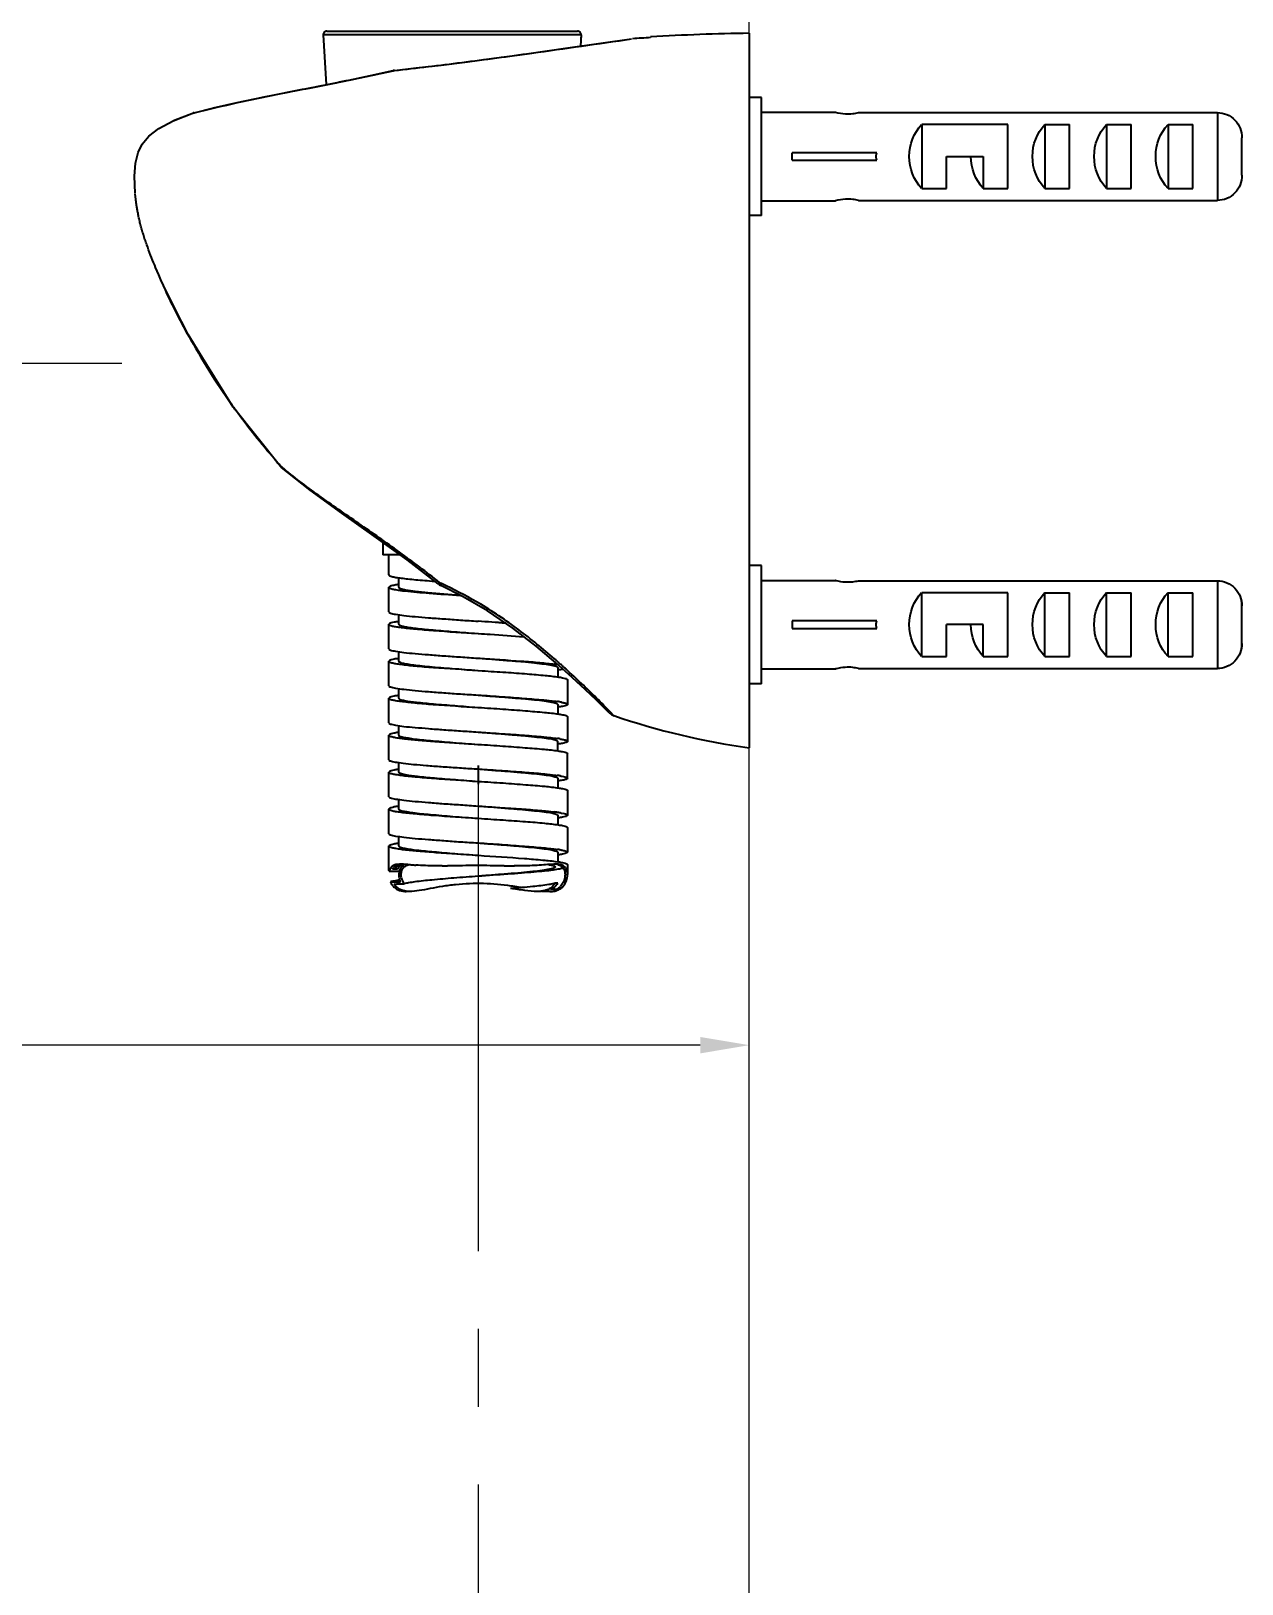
# Model space of a CAD drawing. Extents: x 0 to 1128, y 0 to 827.
# Drawn here: x 737.8 to 836.5, y 281.9 to 408.6 of the extents above; entities that cross this region are included whole.
import ezdxf

# ---------------------------------------------------------------- set-up
doc = ezdxf.new("R2010")
doc.units = 0
doc.header["$LTSCALE"] = 4
doc.header["$MEASUREMENT"] = 0
doc.header["$PDMODE"] = 3
doc.header["$PDSIZE"] = -10
doc.linetypes.add('CENTER2', pattern=[28.575, 19.05, -3.175, 3.175, -3.175])
doc.layers.get('0').update_dxf_attribs({"linetype": 'CONTINUOUS'})
doc.layers.get('DEFPOINTS').update_dxf_attribs({"linetype": 'CONTINUOUS'})
doc.layers.add('Cneter', color=1, linetype='CENTER2', lineweight=13)
doc.layers.add('치수선', color=7, linetype='CONTINUOUS', lineweight=20)
doc.layers.add('DEF_LAYER_ASSEM_MEMBER', color=7, linetype='CONTINUOUS')
doc.layers.add('MEMBER', color=7, linetype='CONTINUOUS')
doc.styles.add('Daelim Dimension', font='')
doc.styles.get('Daelim Dimension').set_extended_font_data('나눔고딕')
doc.dimstyles.new('DEFAULT', dxfattribs={"dimscale": 2, "dimtxt": 2, "dimasz": 2, "dimexe": 0, "dimexo": 2, "dimgap": 1, "dimtad": 1, "dimdec": 1, "dimzin": 9, "dimdsep": 46, "dimtxsty": 'Daelim Dimension', "dimcen": 0.5, "dimclrd": 252, "dimclre": 252, "dimclrt": 3, "dimadec": 1, "dimazin": 0, "dimtfac": 1, "dimtdec": 1, "dimtix": 1, "dimtmove": 0, "dimatfit": 3, "dimfxl": 1, "dimtolj": 1, "dimtzin": 1, "dimlwd": 9, "dimlwe": 9, "dimarcsym": 0})

# ---------------------------------------------------------------- blocks, each defined once
blk = doc.blocks.new('*D31')
at = {"color": 5, "lineweight": 9, "ltscale": 0.5, "transparency": 16777216}
for p, q in [((628.99, 291.8), (628.99, 327.88)), ((796.35, 226.83), (796.35, 327.88)), ((792.35, 325.88), (632.99, 325.88))]:
    blk.add_line(p, q, dxfattribs=at)
at = {"color": 5, "ltscale": 0.5, "transparency": 16777216}
for points in [[(632.99, 326.55), (632.99, 325.21), (628.99, 325.88)], [(792.35, 326.55), (792.35, 325.21), (796.35, 325.88)]]:
    blk.add_solid(points, dxfattribs=at)
at = {"layer": 'DEFPOINTS', "color": 0, "ltscale": 0.5, "transparency": 16777216}
for p in [(628.99, 325.88), (628.99, 287.8), (796.35, 222.83)]:
    blk.add_point(p, dxfattribs=at)
at = {"color": 7, "ltscale": 0.5, "transparency": 16777216, "insert": (712.67, 333.32), "char_height": 10, "attachment_point": 5, "style": 'Daelim Dimension'}
blk.add_mtext('\\A1;167', dxfattribs=at)

msp = doc.modelspace()

# ---------------------------------------------------------------- linework, layer by layer
at = {"color": 5, "lineweight": 9, "ltscale": 0.5}
msp.add_line((745.16, 381.48), (531.92, 381.48), dxfattribs=at)
at = {"layer": 'Cneter', "ltscale": 0.5}
msp.add_line((774.24, 347.18), (774.24, 188.83), dxfattribs=at)
at = {"layer": 'DEF_LAYER_ASSEM_MEMBER', "color": 9, "linetype": 'Continuous'}
for p, q in [((782.63, 408.29), (761.59, 408.29)), ((782.63, 408.29), (761.59, 408.29)), ((767.35, 405.38), (767.3, 405.38)), ((767.3, 405.37), (767.35, 405.38)), ((767.35, 405.38), (767.3, 405.38)), ((767.3, 405.37), (767.35, 405.38)), ((767.35, 405.38), (767.4, 405.39)), ((767.35, 405.38), (767.4, 405.39)), ((767.35, 405.38), (767.4, 405.39)), ((767.35, 405.38), (767.4, 405.39)), ((751, 401.92), (750.99, 401.93)), ((751, 401.92), (751.07, 401.95)), ((751, 401.92), (751.07, 401.94)), ((750.6, 383.78), (750.53, 383.89)), ((758.13, 373.11), (758.11, 373.1)), ((771.15, 363.57), (771.08, 363.63)), ((774.15, 362.02), (774.11, 362.05)), ((780.97, 356.94), (780.96, 356.95)), ((781.23, 356.7), (781.19, 356.74)), ((785.03, 353.05), (784.93, 353.15)), ((785.31, 352.76), (785.03, 353.05))]:
    msp.add_line(p, q, dxfattribs=at)
at = {"layer": 'DEF_LAYER_ASSEM_MEMBER', "color": 7, "linetype": 'Continuous'}
for p, q in [((761.59, 408.29), (761.84, 404.24)), ((761.59, 408.29), (761.84, 404.24)), ((761.89, 408.61), (782.33, 408.61)), ((781.55, 407.23), (786.73, 407.97)), ((781.55, 407.23), (786.73, 407.97)), ((782.63, 408.29), (782.57, 407.37)), ((782.63, 408.29), (782.61, 407.98)), ((788.31, 408.07), (788.31, 408.14)), ((788.31, 408.07), (788.31, 408.14)), ((796.35, 408.43), (796.35, 350.14)), ((754.56, 402.77), (756.66, 403.21)), ((754.56, 402.77), (756.66, 403.21)), ((756.65, 403.21), (758.86, 403.65)), ((758.84, 403.65), (761.1, 404.09)), ((758.84, 403.65), (761.1, 404.09)), ((751.07, 401.95), (752.66, 402.34)), ((751.07, 401.95), (751.07, 401.95)), ((752.65, 402.34), (754.58, 402.77)), ((746.26, 395.24), (746.25, 395.34)), ((746.27, 395.14), (746.26, 395.24)), ((746.28, 395.03), (746.27, 395.14)), ((746.3, 394.91), (746.28, 395.03)), ((746.31, 394.8), (746.3, 394.91)), ((746.33, 394.69), (746.31, 394.8)), ((746.34, 394.59), (746.33, 394.69)), ((746.36, 394.47), (746.34, 394.59)), ((746.43, 394), (746.42, 394.08)), ((746.45, 393.91), (746.43, 394)), ((746.46, 393.82), (746.45, 393.91)), ((746.48, 393.74), (746.46, 393.83)), ((746.5, 393.65), (746.48, 393.74)), ((746.52, 393.56), (746.5, 393.65)), ((746.53, 393.47), (746.51, 393.56)), ((746.55, 393.37), (746.53, 393.47)), ((746.58, 393.28), (746.55, 393.37)), ((746.6, 393.19), (746.58, 393.28)), ((747.27, 390.97), (747.19, 391.17)), ((747.34, 390.76), (747.27, 390.97)), ((747.42, 390.55), (747.34, 390.76)), ((747.5, 390.34), (747.42, 390.55)), ((747.58, 390.13), (747.5, 390.34)), ((747.67, 389.93), (747.58, 390.13)), ((747.75, 389.72), (747.67, 389.93)), ((747.84, 389.52), (747.75, 389.72)), ((747.92, 389.31), (747.84, 389.52)), ((748.05, 389.01), (747.92, 389.31)), ((748.18, 388.71), (748.05, 389.01)), ((748.35, 388.32), (748.18, 388.71)), ((748.56, 387.84), (748.35, 388.32)), ((748.71, 387.51), (748.56, 387.84)), ((758.2, 373.01), (758.2, 373)), ((760.53, 371.15), (758.2, 373.01)), ((763.11, 369.28), (760.53, 371.15)), ((766.45, 366.9), (766.45, 365.89)), ((767.83, 365.89), (766.45, 365.89)), ((766.95, 364.24), (766.95, 365.89)), ((767.75, 363.23), (767.75, 364.01)), ((766.95, 361.22), (766.95, 363.23)), ((770.98, 363.51), (770.98, 363.51)), ((766.95, 358.21), (766.95, 360.22)), ((767.75, 360.22), (767.75, 361)), ((774.22, 360.47), (774.24, 360.47)), ((774.22, 359.46), (774.24, 359.46)), ((774.24, 359.46), (774.26, 359.46)), ((767.72, 357.42), (767.71, 357.42)), ((767.75, 357.43), (767.72, 357.42)), ((767.75, 357.2), (767.75, 357.98)), ((774.22, 357.45), (774.24, 357.45)), ((766.95, 355.19), (766.95, 357.2)), ((774.22, 356.45), (774.24, 356.45)), ((774.24, 356.45), (774.57, 356.42)), ((781.9, 355.88), (780.58, 357.06)), ((780.72, 356.7), (780.72, 355.91)), ((767.75, 354.19), (767.75, 354.96)), ((781.52, 355.69), (781.52, 353.68)), ((766.95, 352.18), (766.95, 354.19)), ((774.22, 354.44), (774.24, 354.44)), ((780.72, 353.68), (780.72, 352.9)), ((774.22, 353.43), (774.24, 353.43)), ((774.24, 353.43), (774.26, 353.43)), ((781.52, 352.68), (781.52, 350.67)), ((766.95, 349.16), (766.95, 351.17)), ((767.75, 351.17), (767.75, 351.95)), ((774.22, 351.42), (774.24, 351.42)), ((773.9, 350.44), (774.24, 350.42)), ((774.24, 350.42), (774.26, 350.42)), ((780.72, 349.89), (780.72, 350.67)), ((780.75, 349.89), (780.76, 349.88)), ((781.52, 347.65), (781.52, 349.66)), ((767.75, 348.16), (767.75, 348.94)), ((773.9, 348.43), (774.24, 348.41)), ((766.95, 346.15), (766.95, 348.16)), ((774.22, 347.4), (774.24, 347.4)), ((774.24, 347.4), (774.26, 347.4)), ((780.72, 347.65), (780.72, 346.87)), ((780.75, 347.43), (780.73, 347.43)), ((780.75, 347.88), (780.76, 347.87)), ((780.77, 347.43), (780.75, 347.43)), ((767.75, 345.14), (767.75, 345.92)), ((781.52, 346.65), (781.52, 344.64)), ((766.95, 343.13), (766.95, 345.14)), ((774.22, 345.39), (774.24, 345.39)), ((780.72, 344.64), (780.72, 343.86)), ((774.22, 344.39), (774.24, 344.39)), ((774.24, 344.39), (774.26, 344.39)), ((781.52, 343.63), (781.52, 341.62)), ((766.95, 340.12), (766.95, 342.13)), ((767.75, 342.13), (767.75, 342.91)), ((774.22, 342.38), (774.24, 342.38)), ((774.22, 341.37), (774.24, 341.37)), ((774.24, 341.37), (774.26, 341.37)), ((780.72, 341.62), (780.72, 340.84)), ((766.95, 340.12), (766.98, 340.07)), ((767.45, 340.24), (767.24, 340.24)), ((767.65, 340.24), (767.45, 340.24)), ((767.55, 340.32), (767.55, 340.39)), ((767.55, 340.32), (767.65, 340.24)), ((767.79, 340.07), (767.75, 339.79)), ((767.75, 340.07), (767.79, 340.07)), ((767.77, 340.55), (767.92, 340.55)), ((767.92, 340.55), (767.98, 340.55)), ((767.98, 340.55), (768.08, 340.54)), ((768.08, 340.54), (768.18, 340.54)), ((771.83, 340.51), (771.73, 340.51)), ((781.52, 340.62), (781.52, 339.8)), ((780.09, 338.42), (779.4, 338.42)), ((780.72, 339.09), (780.51, 339.09))]:
    msp.add_line(p, q, dxfattribs=at)
at = {"layer": 'DEF_LAYER_ASSEM_MEMBER', "color": 4, "linetype": 'Continuous'}
msp.add_line((774.24, 348.69), (774.24, 347.18), dxfattribs=at)
at = {"layer": 'DEF_LAYER_ASSEM_MEMBER', "color": 7, "linetype": 'Continuous'}
for points in [[(767.4, 405.39), (769.17, 405.6), (771.22, 405.84), (773.35, 406.11), (775.51, 406.39), (777.63, 406.68), (779.66, 406.96), (781.55, 407.23)], [(767.4, 405.39), (769.17, 405.6), (771.22, 405.84), (773.35, 406.11), (775.51, 406.39), (777.63, 406.68), (779.66, 406.96), (781.55, 407.23)], [(761.08, 404.09), (763.3, 404.53), (765.44, 404.98), (767.3, 405.38)], [(761.08, 404.09), (763.3, 404.53), (765.44, 404.98), (767.3, 405.38)], [(746.25, 395.39), (746.19, 396.76), (746.28, 397.84), (746.49, 398.71), (746.81, 399.39), (747.37, 400.04), (748.18, 400.67), (749.36, 401.29), (751, 401.93)], [(749.37, 401.29), (749.38, 401.3), (751, 401.93)], [(746.42, 394.08), (746.4, 394.16), (746.39, 394.24), (746.38, 394.32), (746.37, 394.39), (746.36, 394.49)], [(746.37, 394.35), (746.37, 394.36), (746.36, 394.47)], [(747.19, 391.17), (747.16, 391.28), (747.12, 391.38), (747.09, 391.49), (747.05, 391.59), (747.02, 391.69), (746.98, 391.8), (746.95, 391.9), (746.92, 392), (746.89, 392.1), (746.86, 392.2), (746.83, 392.31), (746.8, 392.41), (746.77, 392.51), (746.74, 392.6), (746.72, 392.7), (746.69, 392.8), (746.67, 392.9), (746.64, 393), (746.62, 393.09), (746.6, 393.19)], [(758.11, 373.09), (754.24, 377.94), (750.57, 383.82), (748.71, 387.52)], [(752.7, 380.4), (750.56, 383.85), (748.94, 387.05)], [(770.98, 363.51), (768.43, 365.46), (765.75, 367.41), (763.1, 369.28)], [(774.99, 361.3), (773.02, 362.45), (771.18, 363.39)], [(780.58, 357.06), (778.97, 358.42), (777.05, 359.9), (774.99, 361.3)], [(784.93, 353), (784.46, 353.46), (783.85, 354.05), (783, 354.86), (781.9, 355.88)]]:
    msp.add_lwpolyline(points, dxfattribs=at)
for centre, radius, start, end in [((761.89, 408.3), 0.302, 89.9999, 183.5), ((761.89, 408.3), 0.302, 89.9999, 183.5), ((782.33, 408.3), 0.302, 356.5, 90.0001), ((782.33, 408.3), 0.302, 356.5, 90.0001), ((799.14, 212.29), 196.08, 93.1676, 93.6036), ((799.14, 212.29), 196.08, 93.1676, 93.6036), ((799.36, 209.48), 198.97, 90.8684, 93.1852), ((799.36, 209.48), 198.97, 90.8684, 93.1852), ((767.51, 404.39), 1.01, 99.2897, 102.2867), ((767.51, 404.39), 1.01, 99.2897, 102.2867), ((767.51, 404.4), 1, 96.3232, 99.2898), ((767.51, 404.4), 1, 96.3232, 99.2898), ((751.32, 400.98), 1, 104.4054, 109.1084), ((758.86, 373.76), 1, 221.6875, 222.1548), ((758.86, 373.77), 1.01, 222.1589, 229.0536), ((769.32, 352.59), 10.98, 98.3833, 98.5855), ((770.47, 382.34), 19.53, 262.4562, 263.4725), ((771.61, 364.3), 1, 231.7845, 238.0189), ((771.61, 364.31), 1.02, 238.0125, 244.7116), ((769.36, 349.29), 11.27, 98.3474, 98.4769), ((769.98, 375.58), 15.75, 262.2945, 262.5367), ((719.32, -476.81), 839.07, 86.09635, 86.24759), ((732, -213.22), 575.24, 85.56546, 85.78936), ((778.41, 340.77), 16.32, 81.9395, 82.885), ((779.16, 367.33), 10.97, 278.4108, 278.5653), ((769.34, 343.4), 11.13, 98.332, 98.5586), ((779.07, 342.5), 11.53, 81.4393, 81.8459), ((779.17, 364.24), 10.9, 278.4129, 278.599), ((779.37, 344.5), 9.51, 80.8174, 81.4459), ((779.62, 345.99), 7.99, 80.4614, 80.8089), ((779.84, 347.33), 6.64, 79.6845, 80.4746), ((785.64, 353.71), 1.01, 225.5674, 251.2045), ((804.74, 409.86), 60.31, 251.2068, 261.9961), ((769.31, 340.61), 10.9, 98.4129, 98.599), ((770.44, 370), 19.24, 262.4545, 263.4008), ((779.04, 339.26), 11.75, 81.5263, 81.8662), ((779.13, 361.46), 11.13, 278.332, 278.5586), ((779.32, 341.15), 9.85, 80.9367, 81.5335), ((779.53, 342.45), 8.53, 80.7406, 80.9267), ((779.61, 342.94), 8.03, 80.5781, 80.7403), ((769.33, 337.43), 11.07, 98.3908, 98.5353), ((778.98, 335.81), 12.19, 81.6537, 81.938), ((779.28, 337.89), 10.1, 81.0012, 81.6078), ((779.59, 339.84), 8.12, 80.3636, 81.0015), ((769.4, 333.93), 11.56, 98.2108, 98.4661), ((778.38, 328.5), 16.53, 81.9402, 82.9334), ((779.07, 333.42), 11.56, 81.4119, 81.8883), ((779.39, 335.56), 9.4, 80.7736, 81.4169), ((779.65, 337.14), 7.8, 80.3499, 80.7661), ((780.27, 340.59), 4.29, 78.4972, 78.6633), ((779.16, 355.24), 10.94, 278.4147, 278.5774), ((769.31, 331.56), 10.9, 98.4141, 98.5952), ((770.37, 360.45), 18.74, 262.4625, 263.2562), ((778.89, 328.16), 12.82, 81.8326, 82.0149), ((779.02, 330.1), 11.87, 81.5625, 81.885), ((779.07, 329.39), 11.57, 81.4897, 81.8353), ((779.09, 352.67), 11.39, 278.2551, 278.5039), ((779.29, 331.87), 10.08, 81.0331, 81.5679), ((779.56, 333.6), 8.33, 80.4974, 81.0322), ((767.65, 339.96), 0.677, 145.5532, 148.3887), ((767.81, 339.98), 0.627, 135.5208, 144.8304), ((767.81, 339.98), 0.619, 126.8714, 135.5046), ((767.81, 339.99), 0.617, 123.9839, 126.8524), ((767.81, 339.97), 0.631, 115.2268, 123.9458), ((768.22, 339.96), 0.635, 126.8276, 140.5987), ((769, 339.8), 1.24, 180.0587, 186.4529), ((768.61, 339.85), 0.848, 159.3347, 165.4171), ((767.92, 336.29), 4.35, 89.1899, 89.978), ((768.43, 339.93), 0.656, 127.1992, 139.8757), ((767.91, 335.53), 5.11, 88.7377, 89.1985), ((769.3, 339.82), 1.35, 192.1137, 215.0952), ((763.57, 266.84), 73.93, 86.0018, 86.1818), ((774.92, 428.97), 88.59, 265.9907, 266.1625), ((771.78, 382.15), 41.66, 266.168, 266.3833), ((771.28, 410.54), 70.03, 270.0129, 270.3725), ((777.64, 475.05), 134.54, 269.4485, 269.5757), ((777.2, 410.58), 70.08, 269.5492, 269.9875), ((780.67, 332.03), 8.61, 91.8558, 93.1398), ((779.89, 339.15), 1.45, 72.173, 73.3976), ((780.56, 335.68), 4.96, 90.065, 91.8536), ((780.47, 339.32), 1.32, 79.1811, 81.8132), ((763.46, 680.48), 341.3, 270.608, 270.7449), ((768.23, 339.68), 1.25, 216.6234, 226.9031), ((763.8, 586.39), 247.39, 270.8272, 271.0181), ((783.04, 274.75), 63.89, 92.385, 92.6015), ((779.41, 339.77), 1.29, 308.0408, 315.7453), ((779.39, 339.79), 1.32, 315.8054, 328.1572), ((783.4, 266.27), 72.38, 92.1874, 92.3852), ((780.05, 339.68), 1.23, 298.274, 308.7185), ((780.05, 339.69), 1.24, 308.7591, 316.3719)]:
    msp.add_arc(centre, radius, start, end, dxfattribs=at)
at = {"layer": 'DEF_LAYER_ASSEM_MEMBER', "color": 9, "linetype": 'Continuous'}
for centre, radius, start, end in [((804.51, 413.55), 61.59, 208.908, 215.0229), ((800.12, 410.52), 56.25, 215.0628, 215.7308), ((796.14, 407.65), 51.36, 221.467, 222.2686), ((775.76, 393.7), 27.1, 229.4305, 229.6745), ((758.43, 373.2), 0.308, 195.7695, 197.0865), ((755.38, 329.39), 37.65, 65.0719, 65.2275), ((756.37, 331.42), 35.39, 59.9259, 65.1453), ((757.15, 332.78), 33.82, 59.6532, 59.8207), ((738.75, 309.79), 63.29, 48.5286, 48.7845), ((737.74, 308.64), 64.82, 48.3969, 48.529), ((736.75, 307.53), 66.3, 48.1889, 48.3966), ((735.61, 306.25), 68.03, 48.05, 48.1735), ((734.76, 305.3), 69.29, 47.9298, 48.05), ((733.47, 303.88), 71.22, 47.699, 47.8844), ((664.49, 233.38), 169.86, 44.8415, 45.0508)]:
    msp.add_arc(centre, radius, start, end, dxfattribs=at)
for points, start_tangent, end_tangent in [([(767.4, 405.39), (772.89, 406.05), (778.6, 406.81), (786.74, 407.97)], (0.993768, 0.111469), (0.990002, 0.141053)), ([(751.07, 401.94), (754.61, 402.77), (758.81, 403.64), (761.01, 404.07), (763.2, 404.51), (767.3, 405.37)], (0.968006, 0.250926), (0.977357, 0.211595)), ([(750.53, 383.89), (749.59, 385.68), (748.71, 387.51)], (-0.482075, 0.87613), (-0.410607, 0.911812)), ([(757.66, 373.65), (754.46, 377.67)], (-0.662154, 0.749368), (-0.583995, 0.811757)), ([(758.14, 373.11), (758.15, 373.08), (758.2, 373.01)], (0.293897, -0.955837), (0.753912, -0.656976)), ([(771.08, 363.63), (767.82, 366.09), (764.49, 368.44), (761.22, 370.73), (759.68, 371.87), (758.22, 373.04)], (-0.786468, 0.617631), (-0.762374, 0.647136)), ([(771.15, 363.57), (771.09, 363.54), (771.05, 363.51), (770.98, 363.51)], (-0.827159, -0.561968), (-0.785618, 0.618712)), ([(771.15, 363.57), (771.15, 363.5), (771.15, 363.45), (771.18, 363.39)], (-0.153765, -0.988107), (0.904206, -0.427096)), ([(780.45, 357.4), (777.56, 359.75), (774.24, 361.97)], (-0.752244, 0.658884), (-0.862983, 0.505233)), ([(784.49, 353.59), (783.89, 354.19), (781.4, 356.55)], (-0.707903, 0.70631), (-0.739623, 0.673021))]:
    msp.add_spline(points, degree=3, dxfattribs=dict(at, start_tangent=start_tangent, end_tangent=end_tangent))
at = {"layer": 'DEF_LAYER_ASSEM_MEMBER', "color": 7, "linetype": 'Continuous'}
for points, start_tangent, end_tangent in [([(766.95, 364.24), (767.01, 364.17), (767.2, 364.11), (767.52, 364.04), (767.95, 363.98), (768.49, 363.92), (769.14, 363.85), (769.87, 363.79), (770.68, 363.73)], (0.000818, -1), (0.997164, -0.075255)), ([(767.68, 363.45), (767.36, 363.39), (767.13, 363.34), (767, 363.28), (766.95, 363.23)], (-0.988791, -0.149307), (0.00111, -0.999999)), ([(766.95, 363.23), (767.01, 363.17), (767.19, 363.11), (767.49, 363.04), (767.91, 362.98)], (0.00111, -0.999999), (0.991297, -0.131643)), ([(767.75, 363.23), (767.79, 363.18), (767.9, 363.13), (768.09, 363.08), (768.34, 363.02)], (0.001477, -0.999999), (0.984491, -0.175436)), ([(768.25, 362.94), (770.23, 362.76), (772.78, 362.57)], (0.993408, -0.114636), (0.997749, -0.067064)), ([(768.34, 363.02), (769.1, 362.92), (770.13, 362.81), (772.75, 362.59)], (0.984491, -0.175436), (0.997121, -0.075828)), ([(766.95, 361.22), (766.98, 361.17), (767.09, 361.13), (767.26, 361.08), (767.5, 361.03), (768.17, 360.94), (769.08, 360.84), (770.18, 360.75), (771.43, 360.66), (772.8, 360.56), (774.22, 360.47)], (0.000335, -1), (0.997838, -0.065715)), ([(767.7, 360.43), (767.37, 360.38), (767.14, 360.33), (767, 360.27), (766.95, 360.22)], (-0.989074, -0.14742), (-0.001522, -0.999999)), ([(766.95, 360.22), (767.01, 360.15), (767.18, 360.09), (767.47, 360.03), (767.87, 359.97)], (-0.001522, -0.999999), (0.990965, -0.13412)), ([(767.75, 360.22), (767.78, 360.18), (767.84, 360.14), (768.11, 360.06)], (-0.000744, -1), (0.97533, -0.220751)), ([(767.94, 359.96), (769.09, 359.84), (770.59, 359.71), (774.22, 359.46)], (0.991523, -0.129928), (0.997838, -0.065715)), ([(768.11, 360.06), (768.49, 359.98), (769, 359.91), (770.35, 359.77), (772.04, 359.63), (773.93, 359.48)], (0.97533, -0.220751), (0.997265, -0.073908)), ([(774.26, 359.46), (775.22, 359.4), (777.96, 359.2)], (0.997838, -0.065715), (0.99708, -0.076365)), ([(766.95, 358.21), (766.98, 358.16), (767.09, 358.11), (767.26, 358.06), (767.5, 358.02), (768.17, 357.92), (769.08, 357.83), (770.18, 357.74), (771.43, 357.64), (772.8, 357.55), (774.22, 357.45)], (-0.001522, -0.999999), (0.997838, -0.065715)), ([(767.71, 357.42), (767.38, 357.37), (767.14, 357.31), (767, 357.26), (766.95, 357.2)], (-0.989211, -0.146495), (0, -1)), ([(774.24, 357.45), (775.5, 357.36), (776.72, 357.26), (777.84, 357.17), (778.82, 357.07), (779.63, 356.98), (780.22, 356.89), (780.59, 356.79), (780.69, 356.75), (780.72, 356.7)], (0.997271, -0.073824), (0.001477, -0.999999)), ([(774.24, 357.45), (777.78, 357.21), (779.27, 357.09), (780.43, 356.96)], (0.997838, -0.065715), (0.992265, -0.124135)), ([(766.95, 357.2), (767.01, 357.14), (767.2, 357.08), (767.5, 357.01), (767.92, 356.95)], (0, -1), (0.991365, -0.131131)), ([(767.75, 357.2), (767.81, 357.14), (767.96, 357.08)], (0, -1), (0.959086, -0.283114)), ([(767.92, 356.95), (769.07, 356.82), (770.58, 356.7), (774.22, 356.45)], (0.991365, -0.131131), (0.997838, -0.065716)), ([(767.96, 357.08), (768.31, 357), (768.82, 356.92), (769.48, 356.84), (770.26, 356.76), (772.12, 356.61), (774.21, 356.45)], (0.959086, -0.283114), (0.997271, -0.073824)), ([(774.57, 356.42), (776.49, 356.3), (778.24, 356.17), (779.71, 356.04), (780.79, 355.91)], (0.997834, -0.065786), (0.988845, -0.14895)), ([(781.19, 356.55), (781.1, 356.53), (780.79, 356.48)], (-0.976832, -0.214006), (-0.988845, -0.14895)), ([(766.95, 355.19), (766.98, 355.14), (767.09, 355.1), (767.26, 355.05), (767.5, 355), (768.17, 354.91), (769.08, 354.81), (770.18, 354.72), (771.43, 354.63), (772.8, 354.53), (774.22, 354.44)], (0, -1), (0.997838, -0.065716)), ([(780.79, 355.91), (781.11, 355.86), (781.34, 355.8), (781.48, 355.75), (781.52, 355.69)], (0.988845, -0.14895), (0.00076, -1)), ([(767.68, 354.4), (767.37, 354.35), (767.14, 354.29), (767, 354.24), (766.95, 354.19)], (-0.98886, -0.148848), (0.001517, -0.999999)), ([(766.95, 354.19), (767.01, 354.12), (767.19, 354.06), (767.49, 354), (767.91, 353.94)], (0.001517, -0.999999), (0.991282, -0.131758)), ([(767.75, 354.19), (767.78, 354.14), (767.87, 354.09), (768.22, 354)], (0.00074, -1), (0.980735, -0.195341)), ([(767.91, 353.94), (769.06, 353.81), (770.57, 353.68), (774.22, 353.43)], (0.991282, -0.131758), (0.997838, -0.065716)), ([(768.22, 354), (769.19, 353.86), (770.59, 353.72), (772.32, 353.58), (774.21, 353.43)], (0.980735, -0.195341), (0.997271, -0.073825)), ([(774.24, 354.44), (775.5, 354.34), (776.72, 354.25), (777.84, 354.15), (778.82, 354.06), (779.63, 353.97), (780.22, 353.87), (780.59, 353.78), (780.69, 353.73), (780.72, 353.68)], (0.997271, -0.073823), (-0.001477, -0.999999)), ([(774.24, 354.44), (776.2, 354.31), (778.02, 354.17), (779.56, 354.04), (780.71, 353.91)], (0.997838, -0.065715), (0.989877, -0.141928)), ([(781.52, 353.68), (781.48, 353.63), (781.34, 353.57), (781.11, 353.52), (780.8, 353.47)], (0.00076, -1), (-0.988756, -0.149537)), ([(781.03, 353.86), (781.29, 353.8), (781.45, 353.75)], (0.983784, -0.179355), (0.902684, -0.430304)), ([(781.45, 353.75), (781.48, 353.73), (781.52, 353.68)], (0.902684, -0.430304), (0.00076, -1)), ([(766.95, 352.18), (766.98, 352.13), (767.09, 352.08), (767.26, 352.03), (767.5, 351.99), (768.17, 351.89), (769.08, 351.8), (770.18, 351.71), (771.43, 351.61), (772.8, 351.52), (774.22, 351.42)], (0.001517, -0.999999), (0.997838, -0.065716)), ([(774.26, 353.43), (776.25, 353.3), (778.09, 353.16), (779.64, 353.03), (780.77, 352.9)], (0.997838, -0.065716), (0.989074, -0.147421)), ([(780.77, 352.9), (781.1, 352.84), (781.33, 352.79), (781.47, 352.73), (781.52, 352.68)], (0.989074, -0.147421), (0.001517, -0.999999)), ([(767.68, 351.39), (767.36, 351.33), (767.13, 351.28), (767, 351.22), (766.95, 351.17)], (-0.988756, -0.149537), (0.00076, -1)), ([(766.95, 351.17), (767.01, 351.11), (767.19, 351.05), (767.49, 350.98), (767.91, 350.92)], (0.00076, -1), (0.9913, -0.131622)), ([(767.75, 351.17), (767.82, 351.1), (768.02, 351.03)], (-0.001477, -0.999999), (0.96717, -0.25413)), ([(768.02, 351.03), (768.39, 350.96), (768.91, 350.88), (770.34, 350.73), (772.17, 350.57), (774.21, 350.42)], (0.96717, -0.25413), (0.997271, -0.073824)), ([(774.24, 351.42), (775.5, 351.33), (776.72, 351.23), (777.84, 351.14), (778.82, 351.04), (779.63, 350.95), (780.22, 350.86), (780.59, 350.76), (780.69, 350.71), (780.72, 350.67)], (0.997271, -0.073825), (0.00074, -1)), ([(774.24, 351.42), (776.2, 351.29), (778.02, 351.16), (779.56, 351.03), (780.7, 350.9)], (0.997838, -0.065716), (0.989931, -0.141551)), ([(768.22, 350.88), (769.33, 350.77), (770.69, 350.66), (773.9, 350.44)], (0.993278, -0.115752), (0.997834, -0.065786)), ([(774.26, 350.42), (776.24, 350.28), (778.07, 350.15), (779.61, 350.02), (780.75, 349.89)], (0.997838, -0.065716), (0.989402, -0.145202)), ([(780.76, 349.88), (781.09, 349.83), (781.33, 349.77), (781.47, 349.72), (781.52, 349.66)], (0.989215, -0.146472), (0, -1)), ([(781.52, 350.67), (781.48, 350.61), (781.34, 350.56), (781.11, 350.5), (780.79, 350.45)], (0.001517, -0.999999), (-0.98886, -0.148848)), ([(780.92, 350.86), (780.99, 350.85), (781.15, 350.82)], (0.986508, -0.163716), (0.978662, -0.205478)), ([(781.15, 350.82), (781.2, 350.81), (781.33, 350.78)], (0.978662, -0.205478), (0.96068, -0.277657)), ([(781.33, 350.78), (781.47, 350.72), (781.52, 350.67)], (0.96068, -0.277657), (0.001517, -0.999999)), ([(766.95, 349.16), (766.98, 349.11), (767.08, 349.07), (767.25, 349.02), (767.47, 348.98), (768.11, 348.89), (768.97, 348.79), (770.01, 348.7), (771.22, 348.61), (772.53, 348.52), (773.9, 348.43)], (0.00076, -1), (0.997834, -0.065786)), ([(767.69, 348.37), (767.37, 348.32), (767.14, 348.26), (767, 348.21), (766.95, 348.16)], (-0.988923, -0.148431), (-0.001253, -0.999999)), ([(774.24, 348.41), (775.5, 348.31), (776.72, 348.22), (777.84, 348.12), (778.82, 348.03), (779.63, 347.94), (780.22, 347.84), (780.59, 347.75), (780.69, 347.7), (780.72, 347.65)], (0.997271, -0.073823), (0, -1)), ([(774.24, 348.41), (776.19, 348.28), (778.01, 348.15), (779.54, 348.02), (780.69, 347.88)], (0.997838, -0.065715), (0.99011, -0.140291)), ([(766.95, 348.16), (767.01, 348.09), (767.2, 348.03), (767.52, 347.97), (767.94, 347.9)], (-0.001253, -0.999999), (0.991585, -0.129454)), ([(767.75, 348.16), (767.79, 348.11), (767.89, 348.06), (768.06, 348.01), (768.29, 347.96)], (0.00138, -0.999999), (0.983194, -0.182563)), ([(767.94, 347.9), (769.1, 347.78), (770.6, 347.65), (774.22, 347.4)], (0.991585, -0.129454), (0.997838, -0.065715)), ([(768.29, 347.96), (769.28, 347.82), (770.67, 347.68), (772.37, 347.54), (774.21, 347.4)], (0.983194, -0.182563), (0.997271, -0.073825)), ([(774.26, 347.4), (776.26, 347.27), (778.11, 347.13), (779.66, 347), (780.79, 346.86)], (0.997838, -0.065715), (0.988767, -0.149464)), ([(781.52, 347.65), (781.47, 347.6), (781.33, 347.54), (781.1, 347.49), (780.77, 347.43)], (0, -1), (-0.989091, -0.147308)), ([(780.95, 347.84), (781.06, 347.82), (781.31, 347.77)], (0.985856, -0.167593), (0.963859, -0.266413)), ([(781.31, 347.77), (781.47, 347.71), (781.52, 347.65)], (0.963859, -0.266413), (0, -1)), ([(766.95, 346.15), (766.98, 346.1), (767.09, 346.05), (767.26, 346), (767.5, 345.96), (768.17, 345.86), (769.08, 345.77), (770.18, 345.68), (771.43, 345.58), (772.8, 345.49), (774.22, 345.39)], (-0.001365, -0.999999), (0.997838, -0.065715)), ([(780.79, 346.86), (781.11, 346.81), (781.34, 346.76), (781.48, 346.7), (781.52, 346.65)], (0.988767, -0.149464), (-0.000901, -1)), ([(767.7, 345.36), (767.38, 345.31), (767.14, 345.25), (767, 345.2), (766.95, 345.14)], (-0.989098, -0.147261), (0.000813, -1)), ([(766.95, 345.14), (767.01, 345.08), (767.19, 345.02), (767.5, 344.95), (767.91, 344.89)], (0.000813, -1), (0.991325, -0.13143)), ([(767.75, 345.14), (767.82, 345.07), (768.01, 345)], (-0.001451, -0.999999), (0.966631, -0.256172)), ([(767.91, 344.89), (769.07, 344.77), (770.57, 344.64), (774.22, 344.39)], (0.991325, -0.13143), (0.997838, -0.065716)), ([(768.01, 345), (768.38, 344.93), (768.9, 344.85), (770.34, 344.7), (772.17, 344.54), (774.21, 344.39)], (0.966631, -0.256172), (0.997271, -0.073824)), ([(774.24, 345.39), (775.5, 345.3), (776.72, 345.2), (777.84, 345.11), (778.82, 345.01), (779.63, 344.92), (780.22, 344.83), (780.59, 344.73), (780.69, 344.68), (780.72, 344.64)], (0.997271, -0.073825), (0.000896, -1)), ([(774.24, 345.39), (777.77, 345.15), (779.25, 345.03), (780.42, 344.91)], (0.997838, -0.065715), (0.992366, -0.123327)), ([(781.52, 344.64), (781.48, 344.58), (781.34, 344.53), (781.11, 344.48), (780.79, 344.42)], (-0.000463, -1), (-0.988813, -0.149159)), ([(780.95, 344.83), (781, 344.82), (781.12, 344.8)], (0.985836, -0.167715), (0.980487, -0.196585)), ([(781.13, 344.8), (781.35, 344.74), (781.49, 344.69)], (0.979913, -0.199426), (0.836113, -0.548557)), ([(781.49, 344.69), (781.5, 344.67), (781.52, 344.64)], (0.836113, -0.548557), (-0.000463, -1)), ([(774.26, 344.39), (776.26, 344.25), (778.1, 344.12), (779.65, 343.99), (780.78, 343.85)], (0.997838, -0.065716), (0.988998, -0.147931)), ([(780.78, 343.85), (781.1, 343.8), (781.33, 343.74), (781.47, 343.69), (781.52, 343.63)], (0.988998, -0.147931), (0.001459, -0.999999)), ([(766.95, 343.13), (766.98, 343.08), (767.09, 343.04), (767.26, 342.99), (767.5, 342.94), (768.17, 342.85), (769.08, 342.75), (770.18, 342.66), (771.43, 342.57), (772.8, 342.47), (774.22, 342.38)], (0.001402, -0.999999), (0.997838, -0.065716)), ([(767.68, 342.34), (767.36, 342.29), (767.13, 342.23), (767, 342.18), (766.95, 342.13)], (-0.988766, -0.14947), (0.000453, -1)), ([(766.95, 342.13), (767.01, 342.06), (767.19, 342), (767.5, 341.94), (767.91, 341.88)], (0.000453, -1), (0.991331, -0.131389)), ([(767.75, 342.13), (767.78, 342.08), (767.88, 342.03), (768.25, 341.94)], (0.001087, -0.999999), (0.981817, -0.189831)), ([(774.24, 342.38), (775.5, 342.28), (776.72, 342.19), (777.84, 342.09), (778.82, 342), (779.63, 341.91), (780.22, 341.81), (780.59, 341.72), (780.69, 341.67), (780.72, 341.62)], (0.997271, -0.073823), (-0.001397, -0.999999)), ([(774.24, 342.38), (776.2, 342.25), (778.02, 342.11), (779.55, 341.98), (780.7, 341.85)], (0.997838, -0.065716), (0.989978, -0.141219)), ([(768.17, 341.84), (769.33, 341.73), (770.79, 341.61), (774.22, 341.37)], (0.993012, -0.118013), (0.997838, -0.065715)), ([(768.25, 341.94), (769.22, 341.8), (770.63, 341.66), (772.34, 341.51), (774.21, 341.37)], (0.981817, -0.189831), (0.997271, -0.073825)), ([(774.26, 341.37), (778, 341.11), (779.52, 340.98), (780.67, 340.85)], (0.997838, -0.065715), (0.990302, -0.138935)), ([(781.52, 341.62), (781.47, 341.57), (781.33, 341.51), (781.1, 341.46), (780.78, 341.4)], (0.001243, -0.999999), (-0.989001, -0.14791)), ([(780.78, 340.84), (781.1, 340.78), (781.33, 340.73), (781.47, 340.67), (781.52, 340.62)], (0.98898, -0.148052), (-0.001291, -0.999999)), ([(780.94, 341.82), (781.05, 341.8), (781.32, 341.73)], (0.986255, -0.165232), (0.96177, -0.273859)), ([(781.32, 341.73), (781.47, 341.68), (781.52, 341.62)], (0.96177, -0.273859), (0.001243, -0.999999)), ([(767.08, 340.31), (767.05, 340.26), (766.98, 340.07)], (-0.5243, -0.851533), (-0.234177, -0.972194)), ([(766.98, 340.07), (767.75, 340.07)], (0.999987, -0.005172), (0.99998, -0.006253)), ([(767.6, 340.62), (767.3, 340.53), (767.1, 340.34)], (-0.9903, -0.138949), (-0.565789, -0.82455)), ([(767.24, 340.24), (767.3, 340.34)], (0.427384, 0.90407), (0.576087, 0.817388)), ([(767.45, 340.24), (767.53, 340.37)], (0.442827, 0.896607), (0.628148, 0.778094)), ([(767.53, 340.37), (767.64, 340.47)], (0.628148, 0.778094), (0.797841, 0.602868)), ([(767.54, 340.54), (767.6, 340.57), (767.77, 340.61)], (0.904433, 0.426616), (0.984861, 0.173345)), ([(767.76, 340.63), (767.72, 340.63), (767.6, 340.62)], (-0.99854, -0.054013), (-0.9903, -0.138949)), ([(767.64, 340.47), (767.77, 340.55)], (0.797841, 0.602868), (0.919244, 0.393688)), ([(767.73, 340.36), (767.65, 340.24)], (-0.634905, -0.77259), (-0.451105, -0.892471)), ([(767.92, 340.64), (767.76, 340.63)], (-1, 0.000156), (-0.99854, -0.054013)), ([(767.76, 339.66), (767.78, 339.55), (767.89, 339.21)], (0.111526, -0.993762), (0.439372, -0.898305)), ([(767.93, 340.36), (767.82, 340.15)], (-0.643594, -0.765367), (-0.354019, -0.935238)), ([(767.98, 340.55), (767.84, 340.47)], (-0.919136, -0.39394), (-0.801089, -0.598546)), ([(767.95, 339.8), (768.01, 340.12), (768.16, 340.38)], (0.000073, 1), (0.691533, 0.722345)), ([(767.98, 339.54), (767.95, 339.8)], (-0.209944, 0.977713), (0.000073, 1)), ([(768.5, 340.61), (768.37, 340.62), (768.02, 340.64)], (-0.997813, 0.066093), (-0.999759, 0.021951)), ([(768.18, 340.54), (768.04, 340.46)], (-0.914258, -0.405133), (-0.796275, -0.604934)), ([(768.16, 340.38), (768.23, 340.45), (768.51, 340.58)], (0.691533, 0.722345), (0.962886, 0.269909)), ([(774.24, 339.66), (772.24, 339.51), (770.46, 339.35), (769.06, 339.2), (768.56, 339.12), (768.2, 339.04)], (-0.997095, -0.076172), (-0.963721, -0.26691)), ([(771.29, 340.51), (770.71, 340.51), (769.15, 340.57)], (-1, -0.000001), (-0.998016, 0.06296)), ([(776.35, 340.51), (774.08, 340.53), (771.83, 340.51)], (-0.999955, 0.009525), (-0.999973, -0.007314)), ([(780.52, 340.42), (780.49, 340.37), (780.4, 340.32), (780.04, 340.23), (779.46, 340.13), (778.68, 340.04), (777.73, 339.95), (776.64, 339.85), (775.46, 339.76), (774.24, 339.66)], (-0.000059, -1), (-0.997095, -0.076172)), ([(781.2, 340.33), (780.87, 340.25), (780.35, 340.16), (779.64, 340.08), (778.77, 340), (777.76, 339.91), (776.64, 339.83), (774.24, 339.66)], (-0.938149, -0.346231), (-0.997714, -0.067571)), ([(780.2, 340.63), (779.58, 340.59), (778.86, 340.54), (777.18, 340.51)], (-0.998566, -0.05353), (-1, 0.000022)), ([(780, 340.61), (780.09, 340.59), (780.31, 340.54)], (0.981909, -0.189353), (0.958202, -0.286093)), ([(780.34, 340.53), (780.38, 340.52), (780.48, 340.47)], (0.951869, -0.306506), (0.806405, -0.591364)), ([(780.48, 340.47), (780.5, 340.45), (780.52, 340.42)], (0.806405, -0.591364), (-0.000059, -1)), ([(780.7, 340.64), (780.55, 340.64)], (-0.998911, 0.046654), (-1, 0.000073)), ([(781.35, 340.38), (781.08, 340.57), (780.7, 340.64)], (-0.627442, 0.778663), (-0.998911, 0.046654)), ([(780.72, 340.61), (780.78, 340.59), (780.95, 340.53)], (0.982097, -0.188377), (0.889318, -0.45729)), ([(781.32, 339.8), (781.3, 339.54), (780.94, 338.83)], (-0.000178, -1), (-0.690072, -0.723741)), ([(780.95, 340.53), (781.17, 340.34), (781.29, 340.06)], (0.889318, -0.45729), (0.230905, -0.972976)), ([(780.97, 338.67), (781.33, 339.07), (781.5, 339.55)], (0.81477, 0.579785), (0.17161, 0.985165)), ([(781.29, 340.06), (781.3, 340), (781.32, 339.8)], (0.230905, -0.972976), (-0.000178, -1)), ([(781.5, 340.01), (781.48, 340.12), (781.35, 340.38)], (-0.178219, 0.983991), (-0.627442, 0.778663)), ([(781.52, 339.8), (781.5, 340.01)], (0.000003, 1), (-0.178219, 0.983991)), ([(781.5, 339.55), (781.52, 339.8)], (0.17161, 0.985165), (0.000003, 1)), ([(767.82, 339.35), (767.37, 339.27), (767.08, 339.2)], (-0.99044, -0.137946), (-0.942916, -0.333032)), ([(767.08, 339.2), (767.23, 338.93)], (0.404029, -0.914746), (0.597282, -0.802031)), ([(768.01, 338.52), (767.64, 338.73), (767.37, 339.03)], (-0.939876, 0.341515), (-0.535761, 0.84437)), ([(767.38, 338.77), (767.81, 338.51), (768.39, 338.42)], (0.731068, -0.682304), (0.999987, -0.005134)), ([(768.64, 338.42), (768.47, 338.43), (768.01, 338.52)], (-0.999999, 0.001315), (-0.939876, 0.341515)), ([(776.92, 338.86), (774.68, 339.06), (772.39, 338.97), (771.31, 338.83), (770.31, 338.65), (769.41, 338.49), (768.64, 338.42)], (-0.98954, 0.144261), (-0.999999, 0.001315)), ([(779.99, 338.98), (778.69, 338.82), (776.88, 338.66)], (-0.987258, -0.159126), (-0.996731, -0.080792)), ([(779.05, 338.42), (778.04, 338.5), (776.88, 338.66)], (-1, -0.000799), (-0.992279, 0.124027)), ([(777.73, 338.73), (777.53, 338.77), (776.92, 338.86)], (-0.9847, 0.174256), (-0.98954, 0.144261)), ([(779.4, 338.44), (779.32, 338.43), (779.05, 338.42)], (-0.992283, -0.123993), (-1, -0.000799)), ([(780.21, 338.75), (779.85, 338.55), (779.4, 338.44)], (-0.787622, -0.616159), (-0.992283, -0.123993)), ([(780.51, 339.09), (780.41, 339.06), (779.99, 338.98)], (-0.958843, -0.283936), (-0.987258, -0.159126)), ([(780.09, 338.42), (780.17, 338.42), (780.41, 338.44)], (1, 0.000176), (0.986741, 0.162304)), ([(780.14, 338.58), (780.23, 338.62), (780.47, 338.78)], (0.909001, 0.416794), (0.750404, 0.66098)), ([(780.41, 338.44), (780.57, 338.48), (780.97, 338.67)], (0.986741, 0.162304), (0.81477, 0.579785)), ([(780.47, 338.78), (780.54, 338.85), (780.72, 339.09)], (0.750404, 0.66098), (0.512206, 0.858862))]:
    msp.add_spline(points, degree=3, dxfattribs=dict(at, start_tangent=start_tangent, end_tangent=end_tangent))
at = {"layer": 'MEMBER', "color": 7, "linetype": 'Continuous'}
for p, q in [((797.35, 403.2), (796.35, 403.2)), ((797.35, 393.55), (797.35, 403.2)), ((797.35, 401.99), (803.38, 401.99)), ((803.38, 401.99), (803.39, 401.99)), ((803.39, 401.99), (803.39, 401.99)), ((805.26, 401.96), (834.54, 401.96)), ((810.42, 400.98), (810.42, 395.77)), ((817.45, 400.98), (810.42, 400.98)), ((817.45, 395.77), (817.45, 400.98)), ((820.47, 400.98), (820.47, 395.77)), ((820.47, 400.98), (822.48, 400.98)), ((822.48, 395.77), (822.48, 400.98)), ((825.49, 400.98), (825.49, 395.77)), ((825.49, 400.98), (827.5, 400.98)), ((827.5, 395.77), (827.5, 400.98)), ((830.52, 400.98), (830.52, 395.77)), ((830.52, 400.98), (832.53, 400.98)), ((832.53, 395.77), (832.53, 400.98)), ((836.55, 396.85), (836.55, 399.9)), ((799.86, 398.07), (799.86, 398.68)), ((806.77, 398.68), (799.86, 398.68)), ((799.86, 398.07), (806.77, 398.07)), ((812.43, 395.77), (812.43, 398.38)), ((812.43, 398.38), (815.44, 398.38)), ((815.44, 398.38), (815.44, 395.77)), ((810.42, 395.77), (812.43, 395.77)), ((815.44, 395.77), (817.45, 395.77)), ((820.47, 395.77), (822.48, 395.77)), ((825.49, 395.77), (827.5, 395.77)), ((830.52, 395.77), (832.53, 395.77)), ((797.35, 394.76), (803.38, 394.76)), ((803.38, 394.76), (803.39, 394.76)), ((805.26, 394.79), (834.54, 394.79)), ((797.35, 393.55), (796.35, 393.55)), ((797.35, 365.01), (796.35, 365.01)), ((797.35, 355.36), (797.35, 365.01)), ((797.35, 363.8), (803.38, 363.8)), ((803.38, 363.8), (803.39, 363.8)), ((805.26, 363.77), (834.54, 363.77)), ((810.42, 357.58), (810.42, 362.79)), ((817.45, 362.79), (810.42, 362.79)), ((817.45, 357.58), (817.45, 362.79)), ((820.47, 357.58), (820.47, 362.79)), ((820.47, 362.79), (822.48, 362.79)), ((822.48, 357.58), (822.48, 362.79)), ((825.49, 357.58), (825.49, 362.79)), ((825.49, 362.79), (827.5, 362.79)), ((827.5, 357.58), (827.5, 362.79)), ((830.52, 357.58), (830.52, 362.79)), ((830.52, 362.79), (832.53, 362.79)), ((832.53, 357.58), (832.53, 362.79)), ((836.55, 358.66), (836.55, 361.71)), ((806.77, 360.49), (799.86, 360.49)), ((799.86, 360.49), (799.86, 359.88)), ((799.86, 359.88), (806.77, 359.88)), ((815.44, 360.19), (812.43, 360.19)), ((812.43, 357.58), (812.43, 360.19)), ((815.44, 357.58), (815.44, 360.19)), ((810.42, 357.58), (812.43, 357.58)), ((815.44, 357.58), (817.45, 357.58)), ((820.47, 357.58), (822.48, 357.58)), ((825.49, 357.58), (827.5, 357.58)), ((830.52, 357.58), (832.53, 357.58)), ((797.35, 356.57), (803.38, 356.57)), ((803.38, 356.57), (803.45, 356.59)), ((803.39, 356.57), (803.38, 356.57)), ((805.26, 356.6), (834.54, 356.6)), ((797.35, 355.36), (796.35, 355.36))]:
    msp.add_line(p, q, dxfattribs=at)
at = {"layer": 'MEMBER', "color": 9, "linetype": 'Continuous'}
for p, q in [((834.54, 401.96), (834.54, 394.79)), ((834.54, 363.77), (834.54, 356.6))]:
    msp.add_line(p, q, dxfattribs=at)
at = {"layer": 'MEMBER', "color": 7, "linetype": 'Continuous'}
for centre, start, end in [((834.38, 361.71), 359.9683, 10.3015), ((834.38, 358.66), 349.6985, 0.0317)]:
    msp.add_arc(centre, 2.17, start, end, dxfattribs=at)
at = {"layer": 'MEMBER', "color": 7, "linetype": 'Continuous', "extrusion": (0, 0, -1)}
for centre, end_param in [((812.7, 398.38), 5.515538), ((822.75, 398.38), 5.515538), ((827.78, 398.38), 5.515538), ((832.8, 398.38), 5.515538), ((817.73, 398.38), 4.712389), ((812.7, 360.19), 5.515538), ((822.75, 360.19), 5.515538), ((827.78, 360.19), 5.515538), ((832.8, 360.19), 5.515538), ((817.73, 360.19), 4.712389)]:
    msp.add_ellipse(centre, major_axis=(0, 3.62), ratio=0.909091, start_param=3.90924, end_param=end_param, dxfattribs=at)
at = {"layer": 'MEMBER', "color": 7, "linetype": 'Continuous'}
for points, start_tangent, end_tangent in [([(803.39, 401.99), (804.19, 401.86), (804.8, 401.88), (805.26, 401.96)], (0.964019, -0.265832), (0.97174, 0.236052)), ([(834.54, 401.96), (835.31, 401.8), (835.97, 401.35), (836.4, 400.68), (836.55, 399.9)], (1, 0), (0, -1)), ([(806.7, 398.38), (806.71, 398.45), (806.77, 398.68)], (0, 1), (0.428509, 0.903538)), ([(806.77, 398.07), (806.71, 398.3), (806.7, 398.38)], (-0.428509, 0.903538), (0, 1)), ([(836.55, 396.85), (836.4, 396.07), (835.97, 395.4), (835.31, 394.95), (834.54, 394.79)], (0, -1), (-1, 0)), ([(805.26, 394.79), (804.8, 394.87), (804.19, 394.89), (803.39, 394.76)], (-0.97174, 0.236052), (-0.964018, -0.265838)), ([(803.45, 363.78), (803.42, 363.79), (803.38, 363.8)], (-0.967841, 0.251563), (-0.962021, 0.272974)), ([(803.39, 363.8), (804.19, 363.67), (804.8, 363.69), (805.26, 363.77)], (0.964016, -0.265846), (0.97174, 0.236052)), ([(834.54, 363.77), (835.31, 363.61), (835.97, 363.16), (836.4, 362.49), (836.55, 361.71)], (1, 0), (0, -1)), ([(806.7, 360.19), (806.71, 360.26), (806.77, 360.49)], (0, 1), (0.428509, 0.903538)), ([(806.77, 359.88), (806.71, 360.11), (806.7, 360.19)], (-0.428509, 0.903538), (0, 1)), ([(836.55, 358.66), (836.4, 357.88), (835.97, 357.21), (835.31, 356.76), (834.54, 356.6)], (0, -1), (-1, 0)), ([(805.26, 356.6), (804.8, 356.69), (804.18, 356.7), (803.39, 356.57)], (-0.97174, 0.236052), (-0.964015, -0.265849))]:
    msp.add_spline(points, degree=3, dxfattribs=dict(at, start_tangent=start_tangent, end_tangent=end_tangent))
at = {"layer": '치수선'}
msp.add_line((796.35, 110.13), (796.35, 617.32), dxfattribs=at)

# ---------------------------------------------------------------- dimensions: what is measured, and where the dimension line sits
at = {"color": 5, "ltscale": 0.5}
dim = msp.add_linear_dim(base=(628.99, 325.88), p1=(796.35, 222.83), p2=(628.99, 287.8), dimstyle='DEFAULT', override={"dimtxt": 5, "dimexe": 1, "dimdec": 0, "dimclrd": 5, "dimclre": 5, "dimclrt": 7}, dxfattribs=at)
dim.commit()
dim.dimension.update_dxf_attribs({"geometry": '*D31', "text_midpoint": (712.67, 333.32)})

doc.saveas('drawing.dxf')
